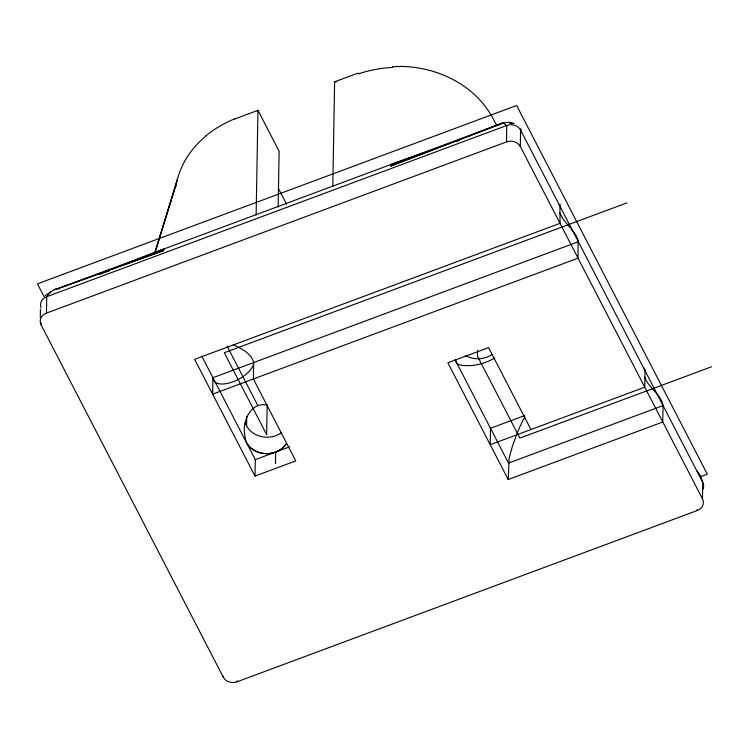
<?xml version="1.0" encoding="UTF-8"?>
<svg xmlns="http://www.w3.org/2000/svg" width="749" height="749" viewBox="0 0 749 749"><rect width="100%" height="100%" fill="white"/><g stroke="black" fill="none" stroke-linecap="round" stroke-linejoin="round"><path stroke-width="1.12" d="M559.325 204.88L559.952 204.14L560.027 223.342L194.637 359.323L255.006 476.074L295.743 460.907L253.377 378.985L253.668 362.563C251.505 353.125 241.047 348.753 233.276 344.568M578.322 241.74L212.931 377.721L212.641 394.143L578.031 258.162L578.106 239.933L575.803 234.971L571.01 228.726M40.296 317.23L40.437 309.131M697.703 471.683L700.746 476.364L702.768 482.393L702.478 498.815A10.477 8.932 1 0 1 697.132 510.575L237.105 681.777A10.477 8.932 1 0 1 223.286 677.152L41.111 324.879L41.148 322.828M41.111 324.879A10.477 8.932 1 0 1 46.457 313.119L46.747 296.698C49.406 292.26 54.031 288.431 59.461 288.683M223.286 677.152L223.296 676.132M237.105 681.777L237.124 680.757M246.58 425.816L246.739 416.453M256.13 214.963L257.956 110.318L234.746 119.025M255.006 476.074L255.297 459.643L201.809 356.215M267.168 405.406L266.663 434.654L224.297 352.732L626.819 202.923M278.16 207.089L279.134 151.279L257.956 110.318L257.188 111.236M275.463 463.697L275.66 452.068M332.799 186.426L334.625 81.781L357.891 73.196M477.609 350.335L477.506 356.187L519.872 438.109L711.55 366.776M46.457 313.119L506.493 141.907L506.773 125.486L502.982 122.948L501.334 123.941M644.477 376.55C648.054 387.785 660.983 393.777 663.052 405.584L662.762 422.005L508.225 479.529L509.105 458.416L512.213 446.816L517.194 433.165A43.826 7.949 -71.5 0 1 522.942 420.545L524.927 416.884M702.478 498.815L520.312 146.532L520.592 130.111L521.229 129.277L520.255 128.884M697.132 510.575L697.15 509.545M267.73 405.246C251.177 401.015 242.077 420.957 244.736 434.654A43.854 41.158 -57.9 0 0 246.299 442.238A22.264 18.987 1 0 0 266.035 453.632A22.264 18.987 1 0 0 286.483 443.399A22.292 19.006 1 0 1 266.026 453.622A22.292 19.006 1 0 1 246.262 442.247M154.481 253.92L177.335 179.451M154.903 252.919L176.502 183.028L154.697 253.19M644.327 368.134L645.039 369.866L644.758 387.186L490.221 444.709L490.501 428.278L524.806 415.517M205.825 136.131L200.301 141.037A104.298 88.382 3 0 0 175.846 186.632M45.202 295.593L50.913 291.792M494.743 358.031C484.481 363.958 471.926 367.141 460.129 364.978A43.854 11.722 -16.9 0 1 457.143 363.761A22.273 18.997 1 0 1 455.841 360.475M103.783 272.73L109.223 270.586L99.374 274.48M125.542 264.154L130.981 262.01M133.153 261.148L165.782 248.284L392.588 163.881L426.509 151.963M125.439 264.219L164.537 248.818L58.16 288.721L163.741 250.522L54.293 289.666M500.323 124.165L390.538 166.109L502.336 122.92L508.056 122.349L511.857 123.126L508.056 122.349M255.297 459.643L289.601 446.881M663.052 405.584L508.505 463.097L455.018 359.67M700.708 476.607L707.29 474.164L516.651 105.497L37.45 283.843L44.434 297.334M501.418 123.754L391.343 164.415L432.978 149.753M457.087 141.271L459.277 140.494M334.625 81.781L336.657 81.66M392.523 66.652L400.593 66.492M509.741 122.686L514.226 123.482M697.038 470.924L697.488 471.43M570.073 227.64L563.07 219.12L559.831 212.969M490.988 114.737L496.83 125.617M530.947 429.552L488.582 347.62L447.855 362.778L508.225 479.529M278.45 188.486L286.614 204.29M227.106 346.141L257.862 405.612M253.668 362.563A22.264 10.57 -27.3 0 1 233.098 381.775A22.264 10.57 -27.3 0 1 212.931 377.721M492.056 354.417A22.264 18.987 1 0 1 465.672 355.635M358.228 73.898A109.822 89.927 -1.9 0 1 392.57 67.401M400.603 66.389A104.298 89.468 -1.3 0 1 486.7 108.352A108.614 92.801 -0.4 0 1 490.951 114.756M281.203 432.885A22.264 18.987 1 0 1 245.279 422.52M205.666 136A109.822 90.798 -0.9 0 1 234.643 118.838M506.493 141.907A10.477 8.932 1 0 1 520.312 146.532M702.955 489.228A10.477 8.932 1 0 0 702.768 482.393L520.592 130.111A10.477 8.932 1 0 0 506.773 125.486L46.747 296.698A10.477 8.932 1 0 0 41.055 307.708"/></g></svg>
